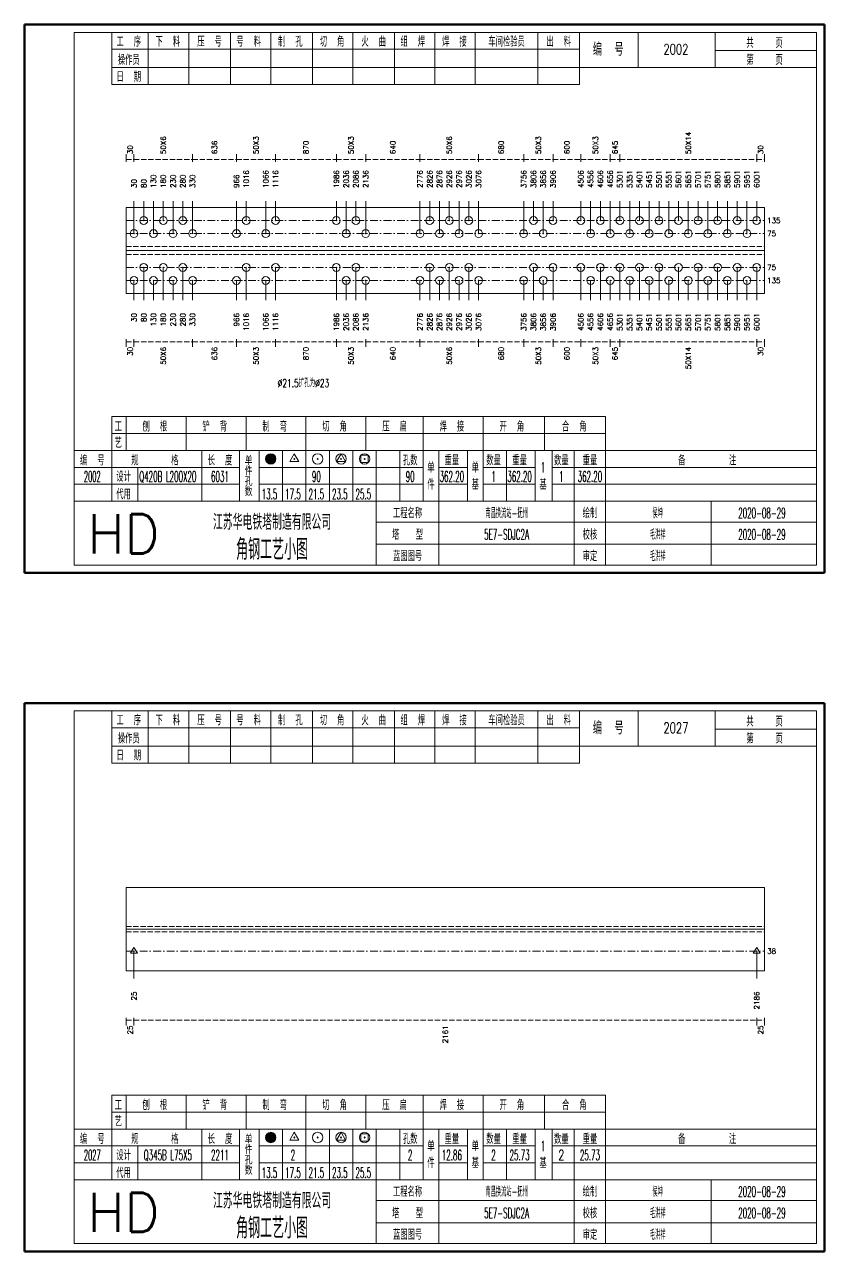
# Model space of a CAD drawing. Extents: x 0 to 5305, y 0 to 1513.
# Drawn here: x 357 to 664, y 1042 to 1513 of the extents above; entities that cross this region are included whole.
import ezdxf
from ezdxf.enums import TextEntityAlignment as Align

# ---------------------------------------------------------------- set-up
doc = ezdxf.new("R2010")
doc.units = 0
doc.header["$MEASUREMENT"] = 0
doc.linetypes.add('一点画线', pattern=[5.2, 3, -1, 0.2, -1])
doc.linetypes.add('虚线', pattern=[2.75, 2, -0.75])
doc.layers.get('0').update_dxf_attribs({"linetype": 'CONTINUOUS', "lineweight": 25})
doc.layers.add('1', color=7, linetype='CONTINUOUS', lineweight=25)
doc.layers.add('4', color=7, linetype='CONTINUOUS', lineweight=25)
doc.styles.get("Standard").update_dxf_attribs({"font": 'simplex.shx', "width": 0.7, "height": 3, "bigfont": 'gbhzfs.shx'})

msp = doc.modelspace()

# ---------------------------------------------------------------- linework, layer by layer
at = {"color": 8, "linetype": 'Continuous', "lineweight": 9}
for p, q in [((396, 1460.25), (396, 1463.25)), ((399, 1460.25), (399, 1463.25)), ((399, 1460.25), (399, 1463.25)), ((421.5, 1460.25), (421.5, 1463.25)), ((421.5, 1460.25), (421.5, 1463.25)), ((438.34, 1460.25), (438.34, 1463.25)), ((438.34, 1460.25), (438.34, 1463.25)), ((453.34, 1460.25), (453.34, 1463.25)), ((453.34, 1460.25), (453.34, 1463.25)), ((476.68, 1460.25), (476.68, 1463.25)), ((476.68, 1460.25), (476.68, 1463.25)), ((487.93, 1460.25), (487.93, 1463.25)), ((487.93, 1460.25), (487.93, 1463.25)), ((508.77, 1460.25), (508.77, 1463.25)), ((508.77, 1460.25), (508.77, 1463.25)), ((531.27, 1460.25), (531.27, 1463.25)), ((531.27, 1460.25), (531.27, 1463.25)), ((548.58, 1460.25), (548.58, 1463.25)), ((548.58, 1460.25), (548.58, 1463.25)), ((559.83, 1460.25), (559.83, 1463.25)), ((559.83, 1460.25), (559.83, 1463.25)), ((570.5, 1460.25), (570.5, 1463.25)), ((570.5, 1460.25), (570.5, 1463.25)), ((581.75, 1460.25), (581.75, 1463.25)), ((581.75, 1460.25), (581.75, 1463.25)), ((585.5, 1460.25), (585.5, 1463.25)), ((585.5, 1460.25), (585.5, 1463.25)), ((638, 1460.25), (638, 1463.25)), ((638, 1460.25), (638, 1463.25)), ((641, 1460.25), (641, 1463.25)), ((396, 1392.25), (396, 1389.25)), ((399, 1392.25), (399, 1389.25)), ((399, 1392.25), (399, 1389.25)), ((421.5, 1392.25), (421.5, 1389.25)), ((421.5, 1392.25), (421.5, 1389.25)), ((438.34, 1392.25), (438.34, 1389.25)), ((438.34, 1392.25), (438.34, 1389.25)), ((453.34, 1392.25), (453.34, 1389.25)), ((453.34, 1392.25), (453.34, 1389.25)), ((476.68, 1392.25), (476.68, 1389.25)), ((476.68, 1392.25), (476.68, 1389.25)), ((487.93, 1392.25), (487.93, 1389.25)), ((487.93, 1392.25), (487.93, 1389.25)), ((508.77, 1392.25), (508.77, 1389.25)), ((508.77, 1392.25), (508.77, 1389.25)), ((531.27, 1392.25), (531.27, 1389.25)), ((531.27, 1392.25), (531.27, 1389.25)), ((548.58, 1392.25), (548.58, 1389.25)), ((548.58, 1392.25), (548.58, 1389.25)), ((559.83, 1392.25), (559.83, 1389.25)), ((559.83, 1392.25), (559.83, 1389.25)), ((570.5, 1392.25), (570.5, 1389.25)), ((570.5, 1392.25), (570.5, 1389.25)), ((581.75, 1392.25), (581.75, 1389.25)), ((581.75, 1392.25), (581.75, 1389.25)), ((585.5, 1392.25), (585.5, 1389.25)), ((585.5, 1392.25), (585.5, 1389.25)), ((638, 1392.25), (638, 1389.25)), ((638, 1392.25), (638, 1389.25)), ((641, 1392.25), (641, 1389.25)), ((396, 1131.75), (396, 1128.75)), ((399, 1131.75), (399, 1128.75)), ((399, 1131.75), (399, 1128.75)), ((638, 1131.75), (638, 1128.75)), ((638, 1131.75), (638, 1128.75)), ((641, 1131.75), (641, 1128.75))]:
    msp.add_line(p, q, dxfattribs=at)
at = {"color": 8, "linetype": '虚线', "lineweight": 9}
for p, q in [((396, 1461.25), (399, 1461.25)), ((399, 1461.25), (421.5, 1461.25)), ((421.5, 1461.25), (438.34, 1461.25)), ((438.34, 1461.25), (453.34, 1461.25)), ((453.34, 1461.25), (476.68, 1461.25)), ((476.68, 1461.25), (487.93, 1461.25)), ((487.93, 1461.25), (508.77, 1461.25)), ((508.77, 1461.25), (531.27, 1461.25)), ((531.27, 1461.25), (548.58, 1461.25)), ((548.58, 1461.25), (559.83, 1461.25)), ((559.83, 1461.25), (570.5, 1461.25)), ((570.5, 1461.25), (581.75, 1461.25)), ((581.75, 1461.25), (585.5, 1461.25)), ((585.5, 1461.25), (638, 1461.25)), ((638, 1461.25), (641, 1461.25)), ((396, 1391.25), (399, 1391.25)), ((399, 1391.25), (421.5, 1391.25)), ((421.5, 1391.25), (438.34, 1391.25)), ((438.34, 1391.25), (453.34, 1391.25)), ((453.34, 1391.25), (476.68, 1391.25)), ((476.68, 1391.25), (487.93, 1391.25)), ((487.93, 1391.25), (508.77, 1391.25)), ((508.77, 1391.25), (531.27, 1391.25)), ((531.27, 1391.25), (548.58, 1391.25)), ((548.58, 1391.25), (559.83, 1391.25)), ((559.83, 1391.25), (570.5, 1391.25)), ((570.5, 1391.25), (581.75, 1391.25)), ((581.75, 1391.25), (585.5, 1391.25)), ((585.5, 1391.25), (638, 1391.25)), ((638, 1391.25), (641, 1391.25)), ((396, 1130.75), (399, 1130.75)), ((399, 1130.75), (638, 1130.75)), ((638, 1130.75), (641, 1130.75))]:
    msp.add_line(p, q, dxfattribs=at)
at = {"color": 7, "linetype": 'Continuous', "lineweight": 18}
for p, q in [((396, 1442.75), (396, 1409.75)), ((396, 1442.75), (641, 1442.75)), ((641, 1442.75), (641, 1409.75)), ((396, 1426.25), (641, 1426.25)), ((396, 1181.75), (396, 1149.75)), ((396, 1181.75), (641, 1181.75)), ((641, 1181.75), (641, 1149.75)), ((396, 1165.75), (641, 1165.75))]:
    msp.add_line(p, q, dxfattribs=at)
at = {"color": 7, "linetype": 'Continuous', "lineweight": 13}
for p, q in [((399, 1432.75), (399, 1445.25)), ((402.75, 1437.75), (402.75, 1445.25)), ((406.5, 1432.75), (406.5, 1445.25)), ((410.25, 1437.75), (410.25, 1445.25)), ((414, 1432.75), (414, 1445.25)), ((417.75, 1437.75), (417.75, 1445.25)), ((421.5, 1432.75), (421.5, 1445.25)), ((438.34, 1432.75), (438.34, 1445.25)), ((442.09, 1437.75), (442.09, 1445.25)), ((449.59, 1432.75), (449.59, 1445.25)), ((453.34, 1437.75), (453.34, 1445.25)), ((476.68, 1437.75), (476.68, 1445.25)), ((480.43, 1432.75), (480.43, 1445.25)), ((484.18, 1437.75), (484.18, 1445.25)), ((487.93, 1432.75), (487.93, 1445.25)), ((508.77, 1432.75), (508.77, 1445.25)), ((512.52, 1437.75), (512.52, 1445.25)), ((516.27, 1432.75), (516.27, 1445.25)), ((520.02, 1437.75), (520.02, 1445.25)), ((523.77, 1432.75), (523.77, 1445.25)), ((527.52, 1437.75), (527.52, 1445.25)), ((531.27, 1432.75), (531.27, 1445.25)), ((548.58, 1432.75), (548.58, 1445.25)), ((552.33, 1437.75), (552.33, 1445.25)), ((556.08, 1432.75), (556.08, 1445.25)), ((559.83, 1437.75), (559.83, 1445.25)), ((570.5, 1437.75), (570.5, 1445.25)), ((574.25, 1432.75), (574.25, 1445.25)), ((578, 1437.75), (578, 1445.25)), ((581.75, 1432.75), (581.75, 1445.25)), ((585.5, 1437.75), (585.5, 1445.25)), ((589.25, 1432.75), (589.25, 1445.25)), ((593, 1437.75), (593, 1445.25)), ((596.75, 1432.75), (596.75, 1445.25)), ((600.5, 1437.75), (600.5, 1445.25)), ((604.25, 1432.75), (604.25, 1445.25)), ((608, 1437.75), (608, 1445.25)), ((611.75, 1432.75), (611.75, 1445.25)), ((615.5, 1437.75), (615.5, 1445.25)), ((619.25, 1432.75), (619.25, 1445.25)), ((623, 1437.75), (623, 1445.25)), ((626.75, 1432.75), (626.75, 1445.25)), ((630.5, 1437.75), (630.5, 1445.25)), ((634.25, 1432.75), (634.25, 1445.25)), ((638, 1437.75), (638, 1445.25)), ((402.6, 1437.6), (402.9, 1437.9)), ((402.9, 1437.6), (402.6, 1437.9)), ((410.1, 1437.6), (410.4, 1437.9)), ((410.4, 1437.6), (410.1, 1437.9)), ((417.6, 1437.6), (417.9, 1437.9)), ((417.9, 1437.6), (417.6, 1437.9)), ((441.94, 1437.6), (442.24, 1437.9)), ((442.24, 1437.6), (441.94, 1437.9)), ((453.19, 1437.6), (453.49, 1437.9)), ((453.49, 1437.6), (453.19, 1437.9)), ((476.53, 1437.6), (476.83, 1437.9)), ((476.83, 1437.6), (476.53, 1437.9)), ((484.03, 1437.6), (484.33, 1437.9)), ((484.33, 1437.6), (484.03, 1437.9)), ((512.37, 1437.6), (512.67, 1437.9)), ((512.67, 1437.6), (512.37, 1437.9)), ((519.87, 1437.6), (520.17, 1437.9)), ((520.17, 1437.6), (519.87, 1437.9)), ((527.37, 1437.6), (527.67, 1437.9)), ((527.67, 1437.6), (527.37, 1437.9)), ((552.18, 1437.6), (552.48, 1437.9)), ((552.48, 1437.6), (552.18, 1437.9)), ((559.68, 1437.6), (559.98, 1437.9)), ((559.98, 1437.6), (559.68, 1437.9)), ((570.35, 1437.6), (570.65, 1437.9)), ((570.65, 1437.6), (570.35, 1437.9)), ((577.85, 1437.6), (578.15, 1437.9)), ((578.15, 1437.6), (577.85, 1437.9)), ((585.35, 1437.6), (585.65, 1437.9)), ((585.65, 1437.6), (585.35, 1437.9)), ((592.85, 1437.6), (593.15, 1437.9)), ((593.15, 1437.6), (592.85, 1437.9)), ((600.35, 1437.6), (600.65, 1437.9)), ((600.65, 1437.6), (600.35, 1437.9)), ((607.85, 1437.6), (608.15, 1437.9)), ((608.15, 1437.6), (607.85, 1437.9)), ((615.35, 1437.6), (615.65, 1437.9)), ((615.65, 1437.6), (615.35, 1437.9)), ((622.85, 1437.6), (623.15, 1437.9)), ((623.15, 1437.6), (622.85, 1437.9)), ((630.35, 1437.6), (630.65, 1437.9)), ((630.65, 1437.6), (630.35, 1437.9)), ((637.85, 1437.6), (638.15, 1437.9)), ((638.15, 1437.6), (637.85, 1437.9)), ((398.85, 1432.6), (399.15, 1432.9)), ((399.15, 1432.6), (398.85, 1432.9)), ((406.35, 1432.6), (406.65, 1432.9)), ((406.65, 1432.6), (406.35, 1432.9)), ((413.85, 1432.6), (414.15, 1432.9)), ((414.15, 1432.6), (413.85, 1432.9)), ((421.35, 1432.6), (421.65, 1432.9)), ((421.65, 1432.6), (421.35, 1432.9)), ((438.19, 1432.6), (438.49, 1432.9)), ((438.49, 1432.6), (438.19, 1432.9)), ((449.44, 1432.6), (449.74, 1432.9)), ((449.74, 1432.6), (449.44, 1432.9)), ((480.28, 1432.6), (480.58, 1432.9)), ((480.58, 1432.6), (480.28, 1432.9)), ((487.78, 1432.6), (488.08, 1432.9)), ((488.08, 1432.6), (487.78, 1432.9)), ((508.62, 1432.6), (508.92, 1432.9)), ((508.92, 1432.6), (508.62, 1432.9)), ((516.12, 1432.6), (516.42, 1432.9)), ((516.42, 1432.6), (516.12, 1432.9)), ((523.62, 1432.6), (523.92, 1432.9)), ((523.92, 1432.6), (523.62, 1432.9)), ((531.12, 1432.6), (531.42, 1432.9)), ((531.42, 1432.6), (531.12, 1432.9)), ((548.43, 1432.6), (548.73, 1432.9)), ((548.73, 1432.6), (548.43, 1432.9)), ((555.93, 1432.6), (556.23, 1432.9)), ((556.23, 1432.6), (555.93, 1432.9)), ((574.1, 1432.6), (574.4, 1432.9)), ((574.4, 1432.6), (574.1, 1432.9)), ((581.6, 1432.6), (581.9, 1432.9)), ((581.9, 1432.6), (581.6, 1432.9)), ((589.1, 1432.6), (589.4, 1432.9)), ((589.4, 1432.6), (589.1, 1432.9)), ((596.6, 1432.6), (596.9, 1432.9)), ((596.9, 1432.6), (596.6, 1432.9)), ((604.1, 1432.6), (604.4, 1432.9)), ((604.4, 1432.6), (604.1, 1432.9)), ((611.6, 1432.6), (611.9, 1432.9)), ((611.9, 1432.6), (611.6, 1432.9)), ((619.1, 1432.6), (619.4, 1432.9)), ((619.4, 1432.6), (619.1, 1432.9)), ((626.6, 1432.6), (626.9, 1432.9)), ((626.9, 1432.6), (626.6, 1432.9)), ((634.1, 1432.6), (634.4, 1432.9)), ((634.4, 1432.6), (634.1, 1432.9)), ((402.75, 1419.75), (402.75, 1407.25)), ((410.25, 1419.75), (410.25, 1407.25)), ((417.75, 1419.75), (417.75, 1407.25)), ((442.09, 1419.75), (442.09, 1407.25)), ((453.34, 1419.75), (453.34, 1407.25)), ((476.68, 1419.75), (476.68, 1407.25)), ((484.18, 1419.75), (484.18, 1407.25)), ((512.52, 1419.75), (512.52, 1407.25)), ((520.02, 1419.75), (520.02, 1407.25)), ((527.52, 1419.75), (527.52, 1407.25)), ((552.33, 1419.75), (552.33, 1407.25)), ((559.83, 1419.75), (559.83, 1407.25)), ((570.5, 1419.75), (570.5, 1407.25)), ((578, 1419.75), (578, 1407.25)), ((585.5, 1419.75), (585.5, 1407.25)), ((593, 1419.75), (593, 1407.25)), ((600.5, 1419.75), (600.5, 1407.25)), ((608, 1419.75), (608, 1407.25)), ((615.5, 1419.75), (615.5, 1407.25)), ((623, 1419.75), (623, 1407.25)), ((630.5, 1419.75), (630.5, 1407.25)), ((638, 1419.75), (638, 1407.25)), ((399, 1414.75), (399, 1407.25)), ((406.5, 1414.75), (406.5, 1407.25)), ((414, 1414.75), (414, 1407.25)), ((421.5, 1414.75), (421.5, 1407.25)), ((438.34, 1414.75), (438.34, 1407.25)), ((449.59, 1414.75), (449.59, 1407.25)), ((480.43, 1414.75), (480.43, 1407.25)), ((487.93, 1414.75), (487.93, 1407.25)), ((508.77, 1414.75), (508.77, 1407.25)), ((516.27, 1414.75), (516.27, 1407.25)), ((523.77, 1414.75), (523.77, 1407.25)), ((531.27, 1414.75), (531.27, 1407.25)), ((548.58, 1414.75), (548.58, 1407.25)), ((556.08, 1414.75), (556.08, 1407.25)), ((574.25, 1414.75), (574.25, 1407.25)), ((581.75, 1414.75), (581.75, 1407.25)), ((589.25, 1414.75), (589.25, 1407.25)), ((596.75, 1414.75), (596.75, 1407.25)), ((604.25, 1414.75), (604.25, 1407.25)), ((611.75, 1414.75), (611.75, 1407.25)), ((619.25, 1414.75), (619.25, 1407.25)), ((626.75, 1414.75), (626.75, 1407.25)), ((634.25, 1414.75), (634.25, 1407.25)), ((399, 1157.25), (399, 1146.75)), ((638, 1157.25), (638, 1146.75))]:
    msp.add_line(p, q, dxfattribs=at)
at = {"color": 3, "linetype": '一点画线', "lineweight": 13}
for p, q in [((396, 1437.75), (641, 1437.75)), ((396, 1432.75), (641, 1432.75)), ((396, 1419.75), (641, 1419.75)), ((396, 1414.75), (641, 1414.75)), ((396, 1157.25), (641, 1157.25))]:
    msp.add_line(p, q, dxfattribs=at)
at = {"color": 1, "linetype": '虚线', "lineweight": 18}
for p, q in [((396, 1427.75), (641, 1427.75)), ((396, 1424.75), (641, 1424.75)), ((396, 1166.75), (641, 1166.75)), ((396, 1164.75), (641, 1164.75))]:
    msp.add_line(p, q, dxfattribs=at)
at = {"color": 7, "linetype": 'Continuous', "lineweight": 13}
for centre in [(402.75, 1437.75), (410.25, 1437.75), (417.75, 1437.75), (442.09, 1437.75), (453.34, 1437.75), (476.68, 1437.75), (484.18, 1437.75), (512.52, 1437.75), (520.02, 1437.75), (527.52, 1437.75), (552.33, 1437.75), (559.83, 1437.75), (570.5, 1437.75), (578, 1437.75), (585.5, 1437.75), (593, 1437.75), (600.5, 1437.75), (608, 1437.75), (615.5, 1437.75), (623, 1437.75), (630.5, 1437.75), (638, 1437.75), (399, 1432.75), (406.5, 1432.75), (414, 1432.75), (421.5, 1432.75), (438.34, 1432.75), (449.59, 1432.75), (480.43, 1432.75), (487.93, 1432.75), (508.77, 1432.75), (516.27, 1432.75), (523.77, 1432.75), (531.27, 1432.75), (548.58, 1432.75), (556.08, 1432.75), (574.25, 1432.75), (581.75, 1432.75), (589.25, 1432.75), (596.75, 1432.75), (604.25, 1432.75), (611.75, 1432.75), (619.25, 1432.75), (626.75, 1432.75), (634.25, 1432.75)]:
    msp.add_circle(centre, 1.5, dxfattribs=at)
at = {"layer": '1', "color": 7, "linetype": 'Continuous', "lineweight": 13}
for p, q in [((402.6, 1419.6), (402.9, 1419.9)), ((402.9, 1419.6), (402.6, 1419.9)), ((410.1, 1419.6), (410.4, 1419.9)), ((410.4, 1419.6), (410.1, 1419.9)), ((417.6, 1419.6), (417.9, 1419.9)), ((417.9, 1419.6), (417.6, 1419.9)), ((441.94, 1419.6), (442.24, 1419.9)), ((442.24, 1419.6), (441.94, 1419.9)), ((453.19, 1419.6), (453.49, 1419.9)), ((453.49, 1419.6), (453.19, 1419.9)), ((476.53, 1419.6), (476.83, 1419.9)), ((476.83, 1419.6), (476.53, 1419.9)), ((484.03, 1419.6), (484.33, 1419.9)), ((484.33, 1419.6), (484.03, 1419.9)), ((512.37, 1419.6), (512.67, 1419.9)), ((512.67, 1419.6), (512.37, 1419.9)), ((519.87, 1419.6), (520.17, 1419.9)), ((520.17, 1419.6), (519.87, 1419.9)), ((527.37, 1419.6), (527.67, 1419.9)), ((527.67, 1419.6), (527.37, 1419.9)), ((552.18, 1419.6), (552.48, 1419.9)), ((552.48, 1419.6), (552.18, 1419.9)), ((559.68, 1419.6), (559.98, 1419.9)), ((559.98, 1419.6), (559.68, 1419.9)), ((570.35, 1419.6), (570.65, 1419.9)), ((570.65, 1419.6), (570.35, 1419.9)), ((577.85, 1419.6), (578.15, 1419.9)), ((578.15, 1419.6), (577.85, 1419.9)), ((585.35, 1419.6), (585.65, 1419.9)), ((585.65, 1419.6), (585.35, 1419.9)), ((592.85, 1419.6), (593.15, 1419.9)), ((593.15, 1419.6), (592.85, 1419.9)), ((600.35, 1419.6), (600.65, 1419.9)), ((600.65, 1419.6), (600.35, 1419.9)), ((607.85, 1419.6), (608.15, 1419.9)), ((608.15, 1419.6), (607.85, 1419.9)), ((615.35, 1419.6), (615.65, 1419.9)), ((615.65, 1419.6), (615.35, 1419.9)), ((622.85, 1419.6), (623.15, 1419.9)), ((623.15, 1419.6), (622.85, 1419.9)), ((630.35, 1419.6), (630.65, 1419.9)), ((630.65, 1419.6), (630.35, 1419.9)), ((637.85, 1419.6), (638.15, 1419.9)), ((638.15, 1419.6), (637.85, 1419.9)), ((398.85, 1414.6), (399.15, 1414.9)), ((399.15, 1414.6), (398.85, 1414.9)), ((406.35, 1414.6), (406.65, 1414.9)), ((406.65, 1414.6), (406.35, 1414.9)), ((413.85, 1414.6), (414.15, 1414.9)), ((414.15, 1414.6), (413.85, 1414.9)), ((421.35, 1414.6), (421.65, 1414.9)), ((421.65, 1414.6), (421.35, 1414.9)), ((438.19, 1414.6), (438.49, 1414.9)), ((438.49, 1414.6), (438.19, 1414.9)), ((449.44, 1414.6), (449.74, 1414.9)), ((449.74, 1414.6), (449.44, 1414.9)), ((480.28, 1414.6), (480.58, 1414.9)), ((480.58, 1414.6), (480.28, 1414.9)), ((487.78, 1414.6), (488.08, 1414.9)), ((488.08, 1414.6), (487.78, 1414.9)), ((508.62, 1414.6), (508.92, 1414.9)), ((508.92, 1414.6), (508.62, 1414.9)), ((516.12, 1414.6), (516.42, 1414.9)), ((516.42, 1414.6), (516.12, 1414.9)), ((523.62, 1414.6), (523.92, 1414.9)), ((523.92, 1414.6), (523.62, 1414.9)), ((531.12, 1414.6), (531.42, 1414.9)), ((531.42, 1414.6), (531.12, 1414.9)), ((548.43, 1414.6), (548.73, 1414.9)), ((548.73, 1414.6), (548.43, 1414.9)), ((555.93, 1414.6), (556.23, 1414.9)), ((556.23, 1414.6), (555.93, 1414.9)), ((574.1, 1414.6), (574.4, 1414.9)), ((574.4, 1414.6), (574.1, 1414.9)), ((581.6, 1414.6), (581.9, 1414.9)), ((581.9, 1414.6), (581.6, 1414.9)), ((589.1, 1414.6), (589.4, 1414.9)), ((589.4, 1414.6), (589.1, 1414.9)), ((596.6, 1414.6), (596.9, 1414.9)), ((596.9, 1414.6), (596.6, 1414.9)), ((604.1, 1414.6), (604.4, 1414.9)), ((604.4, 1414.6), (604.1, 1414.9)), ((611.6, 1414.6), (611.9, 1414.9)), ((611.9, 1414.6), (611.6, 1414.9)), ((619.1, 1414.6), (619.4, 1414.9)), ((619.4, 1414.6), (619.1, 1414.9)), ((626.6, 1414.6), (626.9, 1414.9)), ((626.9, 1414.6), (626.6, 1414.9)), ((634.1, 1414.6), (634.4, 1414.9)), ((634.4, 1414.6), (634.1, 1414.9)), ((399, 1158.75), (397.7, 1156.5)), ((400.3, 1156.5), (399, 1158.75)), ((638, 1158.75), (636.7, 1156.5)), ((639.3, 1156.5), (638, 1158.75)), ((397.7, 1156.5), (400.3, 1156.5)), ((398.85, 1157.1), (399.15, 1157.4)), ((399.15, 1157.1), (398.85, 1157.4)), ((636.7, 1156.5), (639.3, 1156.5)), ((637.85, 1157.1), (638.15, 1157.4)), ((638.15, 1157.1), (637.85, 1157.4))]:
    msp.add_line(p, q, dxfattribs=at)
at = {"layer": '1', "color": 7, "linetype": 'Continuous', "lineweight": 18}
for p, q in [((396, 1409.75), (641, 1409.75)), ((396, 1149.75), (641, 1149.75))]:
    msp.add_line(p, q, dxfattribs=at)
at = {"layer": '1', "color": 7, "linetype": 'Continuous', "lineweight": 13}
for centre in [(402.75, 1419.75), (410.25, 1419.75), (417.75, 1419.75), (442.09, 1419.75), (453.34, 1419.75), (476.68, 1419.75), (484.18, 1419.75), (512.52, 1419.75), (520.02, 1419.75), (527.52, 1419.75), (552.33, 1419.75), (559.83, 1419.75), (570.5, 1419.75), (578, 1419.75), (585.5, 1419.75), (593, 1419.75), (600.5, 1419.75), (608, 1419.75), (615.5, 1419.75), (623, 1419.75), (630.5, 1419.75), (638, 1419.75), (399, 1414.75), (406.5, 1414.75), (414, 1414.75), (421.5, 1414.75), (438.34, 1414.75), (449.59, 1414.75), (480.43, 1414.75), (487.93, 1414.75), (508.77, 1414.75), (516.27, 1414.75), (523.77, 1414.75), (531.27, 1414.75), (548.58, 1414.75), (556.08, 1414.75), (574.25, 1414.75), (581.75, 1414.75), (589.25, 1414.75), (596.75, 1414.75), (604.25, 1414.75), (611.75, 1414.75), (619.25, 1414.75), (626.75, 1414.75), (634.25, 1414.75)]:
    msp.add_circle(centre, 1.5, dxfattribs=at)
at = {"layer": '4', "color": 1, "linetype": 'Continuous', "lineweight": 50}
for p, q in [((664, 1513), (357, 1513)), ((357, 1513), (357, 1302.5)), ((664, 1302.5), (664, 1513)), ((357, 1302.5), (664, 1302.5)), ((664, 1252.5), (357, 1252.5)), ((357, 1252.5), (357, 1042)), ((664, 1042), (664, 1252.5)), ((357, 1042), (664, 1042))]:
    msp.add_line(p, q, dxfattribs=at)
at = {"layer": '4', "color": 1, "linetype": 'Continuous', "lineweight": 18}
for p, q in [((661, 1510), (376, 1510)), ((376, 1510), (376, 1305.5)), ((390.5, 1510), (390.5, 1490)), ((404.5, 1510), (404.5, 1490)), ((420, 1510), (420, 1490)), ((436, 1510), (436, 1490)), ((451.5, 1510), (451.5, 1490)), ((467.5, 1510), (467.5, 1490)), ((483, 1510), (483, 1490)), ((499, 1510), (499, 1490)), ((514.5, 1510), (514.5, 1490)), ((530, 1510), (530, 1490)), ((554, 1510), (554, 1490)), ((570, 1510), (570, 1490)), ((592.5, 1510), (592.5, 1496.5)), ((622, 1510), (622, 1496.5)), ((661, 1305.5), (661, 1510)), ((390.5, 1503.5), (570, 1503.5)), ((622, 1503), (661, 1503)), ((390.5, 1496.5), (661, 1496.5)), ((390.5, 1490), (570, 1490)), ((390.5, 1362.5), (580, 1362.5)), ((390.5, 1362.5), (390.5, 1349.5)), ((396, 1362.5), (396, 1349.5)), ((419, 1362.5), (419, 1349.5)), ((442, 1362.5), (442, 1349.5)), ((465, 1362.5), (465, 1349.5)), ((488, 1362.5), (488, 1349.5)), ((510, 1362.5), (510, 1349.5)), ((533, 1362.5), (533, 1349.5)), ((556.5, 1362.5), (556.5, 1349.5)), ((580, 1362.5), (580, 1349.5)), ((390.5, 1356), (580, 1356)), ((376, 1349.5), (661, 1349.5)), ((390.5, 1349.5), (390.5, 1330)), ((425, 1349.5), (425, 1330)), ((439.5, 1349.5), (439.5, 1330)), ((447, 1349.5), (447, 1330)), ((456, 1349.5), (456, 1330)), ((465, 1349.5), (465, 1330)), ((474, 1349.5), (474, 1330)), ((483, 1349.5), (483, 1330)), ((492, 1349.5), (492, 1330)), ((501, 1349.5), (501, 1330)), ((510, 1349.5), (510, 1330)), ((516, 1349.5), (516, 1330)), ((527, 1349.5), (527, 1330)), ((533, 1349.5), (533, 1330)), ((542, 1349.5), (542, 1330)), ((553, 1349.5), (553, 1330)), ((559.5, 1349.5), (559.5, 1330)), ((568, 1349.5), (568, 1330)), ((580, 1349.5), (580, 1330)), ((376, 1343), (439.5, 1343)), ((400.5, 1343), (400.5, 1330)), ((447, 1343), (510, 1343)), ((516, 1343), (527, 1343)), ((533, 1343), (553, 1343)), ((559.5, 1343), (661, 1343)), ((376, 1336.5), (439.5, 1336.5)), ((447, 1336.5), (510, 1336.5)), ((516, 1336.5), (527, 1336.5)), ((533, 1336.5), (553, 1336.5)), ((559.5, 1336.5), (661, 1336.5)), ((376, 1330), (661, 1330)), ((492, 1330), (492, 1305.5)), ((516, 1330), (516, 1305.5)), ((568, 1330), (568, 1305.5)), ((580, 1330), (580, 1305.5)), ((620.5, 1330), (620.5, 1305.5)), ((492, 1322), (661, 1322)), ((492, 1313.5), (661, 1313.5)), ((376, 1305.5), (661, 1305.5)), ((661, 1249.5), (376, 1249.5)), ((376, 1249.5), (376, 1045)), ((390.5, 1249.5), (390.5, 1229.5)), ((404.5, 1249.5), (404.5, 1229.5)), ((420, 1249.5), (420, 1229.5)), ((436, 1249.5), (436, 1229.5)), ((451.5, 1249.5), (451.5, 1229.5)), ((467.5, 1249.5), (467.5, 1229.5)), ((483, 1249.5), (483, 1229.5)), ((499, 1249.5), (499, 1229.5)), ((514.5, 1249.5), (514.5, 1229.5)), ((530, 1249.5), (530, 1229.5)), ((554, 1249.5), (554, 1229.5)), ((570, 1249.5), (570, 1229.5)), ((592.5, 1249.5), (592.5, 1236)), ((622, 1249.5), (622, 1236)), ((661, 1045), (661, 1249.5)), ((390.5, 1243), (570, 1243)), ((622, 1242.5), (661, 1242.5)), ((390.5, 1236), (661, 1236)), ((390.5, 1229.5), (570, 1229.5)), ((390.5, 1102), (580, 1102)), ((390.5, 1102), (390.5, 1089)), ((396, 1102), (396, 1089)), ((419, 1102), (419, 1089)), ((442, 1102), (442, 1089)), ((465, 1102), (465, 1089)), ((488, 1102), (488, 1089)), ((510, 1102), (510, 1089)), ((533, 1102), (533, 1089)), ((556.5, 1102), (556.5, 1089)), ((580, 1102), (580, 1089)), ((390.5, 1095.5), (580, 1095.5)), ((376, 1089), (661, 1089)), ((390.5, 1089), (390.5, 1069.5)), ((425, 1089), (425, 1069.5)), ((439.5, 1089), (439.5, 1069.5)), ((447, 1089), (447, 1069.5)), ((456, 1089), (456, 1069.5)), ((465, 1089), (465, 1069.5)), ((474, 1089), (474, 1069.5)), ((483, 1089), (483, 1069.5)), ((492, 1089), (492, 1069.5)), ((501, 1089), (501, 1069.5)), ((510, 1089), (510, 1069.5)), ((516, 1089), (516, 1069.5)), ((527, 1089), (527, 1069.5)), ((533, 1089), (533, 1069.5)), ((542, 1089), (542, 1069.5)), ((553, 1089), (553, 1069.5)), ((559.5, 1089), (559.5, 1069.5)), ((568, 1089), (568, 1069.5)), ((580, 1089), (580, 1069.5)), ((376, 1082.5), (439.5, 1082.5)), ((400.5, 1082.5), (400.5, 1069.5)), ((447, 1082.5), (510, 1082.5)), ((516, 1082.5), (527, 1082.5)), ((533, 1082.5), (553, 1082.5)), ((559.5, 1082.5), (661, 1082.5)), ((376, 1076), (439.5, 1076)), ((447, 1076), (510, 1076)), ((516, 1076), (527, 1076)), ((533, 1076), (553, 1076)), ((559.5, 1076), (661, 1076)), ((376, 1069.5), (661, 1069.5)), ((492, 1069.5), (492, 1045)), ((516, 1069.5), (516, 1045)), ((568, 1069.5), (568, 1045)), ((580, 1069.5), (580, 1045)), ((620.5, 1069.5), (620.5, 1045)), ((492, 1061.5), (661, 1061.5)), ((492, 1053), (661, 1053)), ((376, 1045), (661, 1045))]:
    msp.add_line(p, q, dxfattribs=at)
at = {"layer": '4', "color": 7, "linetype": 'Continuous', "lineweight": 13}
for p, q in [((460.5, 1348.25), (458.77, 1345.25)), ((462.23, 1345.25), (460.5, 1348.25)), ((478.5, 1348.25), (476.77, 1345.25)), ((480.23, 1345.25), (478.5, 1348.25)), ((486.09, 1344.84), (486.09, 1347.66)), ((486.09, 1347.66), (488.91, 1347.66)), ((488.91, 1347.66), (488.91, 1344.84)), ((458.77, 1345.25), (462.23, 1345.25)), ((460.3, 1346.05), (460.7, 1346.45)), ((460.7, 1346.05), (460.3, 1346.45)), ((469.3, 1346.05), (469.7, 1346.45)), ((469.7, 1346.05), (469.3, 1346.45)), ((476.77, 1345.25), (480.23, 1345.25)), ((478.3, 1346.05), (478.7, 1346.45)), ((478.7, 1346.05), (478.3, 1346.45)), ((488.91, 1344.84), (486.09, 1344.84)), ((487.3, 1346.05), (487.7, 1346.45)), ((487.7, 1346.05), (487.3, 1346.45)), ((460.5, 1087.75), (458.77, 1084.75)), ((458.77, 1084.75), (462.23, 1084.75)), ((460.3, 1085.55), (460.7, 1085.95)), ((460.7, 1085.55), (460.3, 1085.95)), ((462.23, 1084.75), (460.5, 1087.75)), ((469.3, 1085.55), (469.7, 1085.95)), ((469.7, 1085.55), (469.3, 1085.95)), ((478.5, 1087.75), (476.77, 1084.75)), ((476.77, 1084.75), (480.23, 1084.75)), ((478.3, 1085.55), (478.7, 1085.95)), ((478.7, 1085.55), (478.3, 1085.95)), ((480.23, 1084.75), (478.5, 1087.75)), ((486.09, 1084.34), (486.09, 1087.16)), ((486.09, 1087.16), (488.91, 1087.16)), ((488.91, 1084.34), (486.09, 1084.34)), ((487.3, 1085.55), (487.7, 1085.95)), ((487.7, 1085.55), (487.3, 1085.95)), ((488.91, 1087.16), (488.91, 1084.34))]:
    msp.add_line(p, q, dxfattribs=at)
for centre, radius in [((451.5, 1346.25), 2), ((451.5, 1346.25), 1.8), ((451.5, 1346.25), 1.6), ((451.5, 1346.25), 1.4), ((451.5, 1346.25), 1.2), ((451.5, 1346.25), 1), ((469.5, 1346.25), 2), ((478.5, 1346.25), 2), ((487.5, 1346.25), 2), ((451.5, 1346.25), 0.8), ((451.5, 1346.25), 0.6), ((451.5, 1346.25), 0.4), ((451.5, 1346.25), 0.2), ((451.5, 1085.75), 2), ((451.5, 1085.75), 1.8), ((451.5, 1085.75), 1.6), ((451.5, 1085.75), 1.4), ((451.5, 1085.75), 1.2), ((451.5, 1085.75), 1), ((451.5, 1085.75), 0.8), ((451.5, 1085.75), 0.6), ((451.5, 1085.75), 0.4), ((451.5, 1085.75), 0.2), ((469.5, 1085.75), 2), ((478.5, 1085.75), 2), ((487.5, 1085.75), 2)]:
    msp.add_circle(centre, radius, dxfattribs=at)

# ---------------------------------------------------------------- texts
at = {"color": 8, "linetype": 'Continuous', "lineweight": 9}
for s, p in [('50X6', (410.25, 1463.25)), ('50X3', (445.84, 1463.25)), ('50X3', (482.3, 1463.25)), ('50X6', (520.02, 1463.25)), ('50X3', (554.21, 1463.25)), ('50X3', (576.12, 1463.25)), ('50X14', (611.75, 1463.25)), ('30', (397.5, 1463.25)), ('636', (429.92, 1463.25)), ('870', (465.01, 1463.25)), ('640', (498.35, 1463.25)), ('680', (539.93, 1463.25)), ('600', (565.17, 1463.25)), ('645', (583.62, 1463.25)), ('30', (639.5, 1463.25))]:
    msp.add_text(s, height=2, rotation=90, dxfattribs=at).set_placement(p, align=Align.MIDDLE_LEFT)
at = {"color": 7, "linetype": 'Continuous', "lineweight": 13}
for s, p in [('1016', (442.09, 1450.25)), ('1066', (449.59, 1450.25)), ('1116', (453.34, 1450.25)), ('1986', (476.68, 1450.25)), ('2036', (480.43, 1450.25)), ('2086', (484.18, 1450.25)), ('2136', (487.93, 1450.25)), ('2776', (508.77, 1450.25)), ('2826', (512.52, 1450.25)), ('2876', (516.27, 1450.25)), ('2926', (520.02, 1450.25)), ('2976', (523.77, 1450.25)), ('3026', (527.52, 1450.25)), ('3076', (531.27, 1450.25)), ('3756', (548.58, 1450.25)), ('3806', (552.33, 1450.25)), ('3856', (556.08, 1450.25)), ('3906', (559.83, 1450.25)), ('4506', (570.5, 1450.25)), ('4556', (574.25, 1450.25)), ('4606', (578, 1450.25)), ('4656', (581.75, 1450.25)), ('5301', (585.5, 1450.25)), ('5351', (589.25, 1450.25)), ('5401', (593, 1450.25)), ('5451', (596.75, 1450.25)), ('5501', (600.5, 1450.25)), ('5551', (604.25, 1450.25)), ('5601', (608, 1450.25)), ('5651', (611.75, 1450.25)), ('5701', (615.5, 1450.25)), ('5751', (619.25, 1450.25)), ('5801', (623, 1450.25)), ('5851', (626.75, 1450.25)), ('5901', (630.5, 1450.25)), ('5951', (634.25, 1450.25)), ('6001', (638, 1450.25)), ('30', (399, 1450.25)), ('80', (402.75, 1450.25)), ('130', (406.5, 1450.25)), ('180', (410.25, 1450.25)), ('230', (414, 1450.25)), ('280', (417.75, 1450.25)), ('330', (421.5, 1450.25)), ('966', (438.34, 1450.25))]:
    msp.add_text(s, height=2, rotation=90, dxfattribs=at).set_placement(p, align=Align.MIDDLE_LEFT)
for s, p in [('135', (642, 1437.75)), ('75', (642, 1432.75)), ('75', (642, 1419.75)), ('135', (642, 1414.75)), ('38', (642, 1157.25))]:
    msp.add_text(s, height=2, dxfattribs=at).set_placement(p, align=Align.MIDDLE_LEFT)
at = {"color": 8, "linetype": 'Continuous', "lineweight": 9}
for s, p in [('30', (397.5, 1389.25)), ('50X6', (410.25, 1389.25)), ('636', (429.92, 1389.25)), ('50X3', (445.84, 1389.25)), ('870', (465.01, 1389.25)), ('50X3', (482.3, 1389.25)), ('640', (498.35, 1389.25)), ('50X6', (520.02, 1389.25)), ('680', (539.93, 1389.25)), ('50X3', (554.21, 1389.25)), ('600', (565.17, 1389.25)), ('50X3', (576.12, 1389.25)), ('645', (583.62, 1389.25)), ('50X14', (611.75, 1389.25)), ('30', (639.5, 1389.25)), ('25', (397.5, 1128.75)), ('2161', (518.5, 1128.75)), ('25', (639.5, 1128.75))]:
    msp.add_text(s, height=2, rotation=90, dxfattribs=at).set_placement(p, align=Align.MIDDLE_RIGHT)
at = {"color": 0, "linetype": 'Continuous', "insert": (454.13, 1376.83), "char_height": 3, "width": 77.4687, "attachment_point": 1}
msp.add_mtext('∅21.5扩孔为∅23', dxfattribs=at)
at = {"layer": '1', "color": 7, "linetype": 'Continuous', "lineweight": 13}
for s, p in [('30', (399, 1402.25)), ('80', (402.75, 1402.25)), ('130', (406.5, 1402.25)), ('180', (410.25, 1402.25)), ('230', (414, 1402.25)), ('280', (417.75, 1402.25)), ('330', (421.5, 1402.25)), ('966', (438.34, 1402.25)), ('1016', (442.09, 1402.25)), ('1066', (449.59, 1402.25)), ('1116', (453.34, 1402.25)), ('1986', (476.68, 1402.25)), ('2036', (480.43, 1402.25)), ('2086', (484.18, 1402.25)), ('2136', (487.93, 1402.25)), ('2776', (508.77, 1402.25)), ('2826', (512.52, 1402.25)), ('2876', (516.27, 1402.25)), ('2926', (520.02, 1402.25)), ('2976', (523.77, 1402.25)), ('3026', (527.52, 1402.25)), ('3076', (531.27, 1402.25)), ('3756', (548.58, 1402.25)), ('3806', (552.33, 1402.25)), ('3856', (556.08, 1402.25)), ('3906', (559.83, 1402.25)), ('4506', (570.5, 1402.25)), ('4556', (574.25, 1402.25)), ('4606', (578, 1402.25)), ('4656', (581.75, 1402.25)), ('5301', (585.5, 1402.25)), ('5351', (589.25, 1402.25)), ('5401', (593, 1402.25)), ('5451', (596.75, 1402.25)), ('5501', (600.5, 1402.25)), ('5551', (604.25, 1402.25)), ('5601', (608, 1402.25)), ('5651', (611.75, 1402.25)), ('5701', (615.5, 1402.25)), ('5751', (619.25, 1402.25)), ('5801', (623, 1402.25)), ('5851', (626.75, 1402.25)), ('5901', (630.5, 1402.25)), ('5951', (634.25, 1402.25)), ('6001', (638, 1402.25)), ('25', (399, 1141.75)), ('2186', (638, 1141.75))]:
    msp.add_text(s, height=2, rotation=90, dxfattribs=at).set_placement(p, align=Align.MIDDLE_RIGHT)
at = {"layer": '4', "color": 1, "linetype": 'Continuous', "lineweight": 13}
for s, height, width, p in [('工  序', 4, 0.7, (397, 1506.5)), ('下  料', 4, 0.7, (412, 1506.5)), ('压  号', 4, 0.7, (428, 1506.5)), ('号  料', 4, 0.7, (443, 1506.5)), ('制  孔', 4, 0.7, (459, 1506.5)), ('切  角', 4, 0.7, (475, 1506.5)), ('火  曲', 4, 0.7, (491, 1506.5)), ('组  焊', 4, 0.7, (506, 1506.5)), ('焊  接', 4, 0.7, (522, 1506.5)), ('车间检验员', 4, 0.7, (542, 1506.5)), ('出  料', 4, 0.7, (562, 1506.5)), ('共    页', 4, 0.7, (641, 1506)), ('编  号', 5, 0.7, (581, 1503.5)), ('2002', 4, 0.7, (607, 1503.5)), ('操作员', 4, 0.7, (397, 1499.5)), ('第    页', 4, 0.7, (641, 1499.5)), ('日  期', 4, 0.7, (397, 1493)), ('制  弯', 4, 0.7, (453, 1358.75)), ('工', 4, 0.7, (393, 1358.75)), ('刨  根', 4, 0.7, (407, 1358.75)), ('铲  背', 4, 0.7, (430, 1358.75)), ('切  角', 4, 0.7, (476, 1358.75)), ('压  扁', 4, 0.7, (499, 1358.75)), ('焊  接', 4, 0.7, (521, 1358.75)), ('开  角', 4, 0.7, (544, 1358.75)), ('合  角', 4, 0.7, (568, 1358.75)), ('艺', 4, 0.7, (393, 1352.5)), ('编  号', 4, 0.7, (383, 1345.75)), ('规      格', 4, 0.7, (407, 1345.75)), ('长  度', 4, 0.7, (432, 1345.75)), ('孔数', 4, 0.7, (505, 1345.75)), ('重量', 4, 0.7, (521, 1345.75)), ('数量', 4, 0.7, (537, 1345.75)), ('重量', 4, 0.7, (547, 1345.75)), ('数量', 4, 0.7, (563, 1345.75)), ('重量', 4, 0.7, (574, 1345.75)), ('备        注', 4, 0.7, (619, 1345.75)), ('单', 4, 0.7, (513, 1343)), ('单', 4, 0.7, (530, 1343)), ('1', 4, 0.5, (556, 1343)), ('2002', 4, 0.4, (383, 1339.5)), ('设计', 4, 0.7, (395, 1339.5)), ('Q420B L200X20', 4, 0.5, (412, 1339.5)), ('6031', 4, 0.5, (432, 1339.5)), ('90', 4, 0.5, (469, 1339.5)), ('90', 4, 0.5, (505, 1339.5)), ('件', 4, 0.7, (513, 1336.5)), ('362.20', 4, 0.5, (521, 1339.5)), ('基', 4, 0.7, (530, 1336.5)), ('1', 4, 0.5, (537, 1339.5)), ('362.20', 4, 0.5, (547, 1339.5)), ('基', 4, 0.7, (556, 1336.5)), ('1', 4, 0.7, (563, 1339.5)), ('362.20', 4, 0.5, (574, 1339.5)), ('代用', 4, 0.7, (395, 1332.75)), ('13.5', 4, 0.5, (451, 1332.75)), ('17.5', 4, 0.5, (460, 1332.75)), ('21.5', 4, 0.5, (469, 1332.75)), ('23.5', 4, 0.5, (478, 1332.75)), ('25.5', 4, 0.5, (487, 1332.75)), ('江苏华电铁塔制造有限公司', 6, 0.7, (452, 1322)), ('工程名称', 4, 0.7, (504, 1325.5)), ('南昌换流站-抚州', 4, 0.5, (542, 1325.5)), ('绘制', 4, 0.7, (574, 1325.5)), ('侯坤', 4, 0.5, (600, 1325.5)), ('2020-08-29', 4, 0.5, (640, 1325.5)), ('塔   型', 4, 0.7, (504, 1317.25)), ('5E7-SDJC2A', 4, 0.5, (542, 1317.25)), ('校核', 4, 0.7, (574, 1317.25)), ('毛洪祥', 4, 0.5, (600, 1317.25)), ('2020-08-29', 4, 0.5, (640, 1317.25)), ('角钢工艺小图', 8, 0.8, (452, 1311.5)), ('蓝图图号', 4, 0.7, (504, 1309)), ('审定', 4, 0.7, (574, 1309)), ('毛洪祥', 4, 0.5, (600, 1309)), ('工  序', 4, 0.7, (397, 1246)), ('下  料', 4, 0.7, (412, 1246)), ('压  号', 4, 0.7, (428, 1246)), ('号  料', 4, 0.7, (443, 1246)), ('制  孔', 4, 0.7, (459, 1246)), ('切  角', 4, 0.7, (475, 1246)), ('火  曲', 4, 0.7, (491, 1246)), ('组  焊', 4, 0.7, (506, 1246)), ('焊  接', 4, 0.7, (522, 1246)), ('车间检验员', 4, 0.7, (542, 1246)), ('出  料', 4, 0.7, (562, 1246)), ('编  号', 5, 0.7, (581, 1243)), ('2027', 4, 0.7, (607, 1243)), ('共    页', 4, 0.7, (641, 1245.5)), ('操作员', 4, 0.7, (397, 1239)), ('第    页', 4, 0.7, (641, 1239)), ('日  期', 4, 0.7, (397, 1232.5)), ('工', 4, 0.7, (393, 1098.25)), ('刨  根', 4, 0.7, (407, 1098.25)), ('铲  背', 4, 0.7, (430, 1098.25)), ('制  弯', 4, 0.7, (453, 1098.25)), ('切  角', 4, 0.7, (476, 1098.25)), ('压  扁', 4, 0.7, (499, 1098.25)), ('焊  接', 4, 0.7, (521, 1098.25)), ('开  角', 4, 0.7, (544, 1098.25)), ('合  角', 4, 0.7, (568, 1098.25)), ('艺', 4, 0.7, (393, 1092)), ('编  号', 4, 0.7, (383, 1085.25)), ('规      格', 4, 0.7, (407, 1085.25)), ('长  度', 4, 0.7, (432, 1085.25)), ('孔数', 4, 0.7, (505, 1085.25)), ('单', 4, 0.7, (513, 1082.5)), ('重量', 4, 0.7, (521, 1085.25)), ('单', 4, 0.7, (530, 1082.5)), ('数量', 4, 0.7, (537, 1085.25)), ('重量', 4, 0.7, (547, 1085.25)), ('1', 4, 0.5, (556, 1082.5)), ('数量', 4, 0.7, (563, 1085.25)), ('重量', 4, 0.7, (574, 1085.25)), ('备        注', 4, 0.7, (619, 1085.25)), ('2027', 4, 0.4, (383, 1079)), ('设计', 4, 0.7, (395, 1079)), ('Q345B L75X5', 4, 0.5, (412, 1079)), ('2211', 4, 0.5, (432, 1079)), ('2', 4, 0.5, (460, 1079)), ('2', 4, 0.5, (505, 1079)), ('12.86', 4, 0.5, (521, 1079)), ('2', 4, 0.5, (537, 1079)), ('25.73', 4, 0.5, (547, 1079)), ('2', 4, 0.7, (563, 1079)), ('25.73', 4, 0.5, (574, 1079)), ('代用', 4, 0.7, (395, 1072.25)), ('13.5', 4, 0.5, (451, 1072.25)), ('17.5', 4, 0.5, (460, 1072.25)), ('21.5', 4, 0.5, (469, 1072.25)), ('23.5', 4, 0.5, (478, 1072.25)), ('25.5', 4, 0.5, (487, 1072.25)), ('件', 4, 0.7, (513, 1076)), ('基', 4, 0.7, (530, 1076)), ('基', 4, 0.7, (556, 1076)), ('江苏华电铁塔制造有限公司', 6, 0.7, (452, 1061.5)), ('工程名称', 4, 0.7, (504, 1065)), ('南昌换流站-抚州', 4, 0.5, (542, 1065)), ('绘制', 4, 0.7, (574, 1065)), ('侯坤', 4, 0.5, (600, 1065)), ('2020-08-29', 4, 0.5, (640, 1065)), ('角钢工艺小图', 8, 0.8, (452, 1051)), ('塔   型', 4, 0.7, (504, 1056.75)), ('5E7-SDJC2A', 4, 0.5, (542, 1056.75)), ('校核', 4, 0.7, (574, 1056.75)), ('毛洪祥', 4, 0.5, (600, 1056.75)), ('2020-08-29', 4, 0.5, (640, 1056.75)), ('蓝图图号', 4, 0.7, (504, 1048.5)), ('审定', 4, 0.7, (574, 1048.5)), ('毛洪祥', 4, 0.5, (600, 1048.5))]:
    msp.add_text(s, height=height, dxfattribs=dict(at, width=width)).set_placement(p, align=Align.MIDDLE_CENTER)
for s, height, p in [('单', 3, (443, 1345.5)), ('件', 3, (443, 1341.5)), ('孔', 3, (443, 1337.5)), ('数', 3, (443, 1333.5)), ('HD', 15, (395, 1317.5)), ('单', 3, (443, 1085)), ('件', 3, (443, 1081)), ('孔', 3, (443, 1077)), ('数', 3, (443, 1073)), ('HD', 15, (395, 1057))]:
    msp.add_text(s, height=height, dxfattribs=at).set_placement(p, align=Align.MIDDLE_CENTER)

doc.saveas('drawing.dxf')
